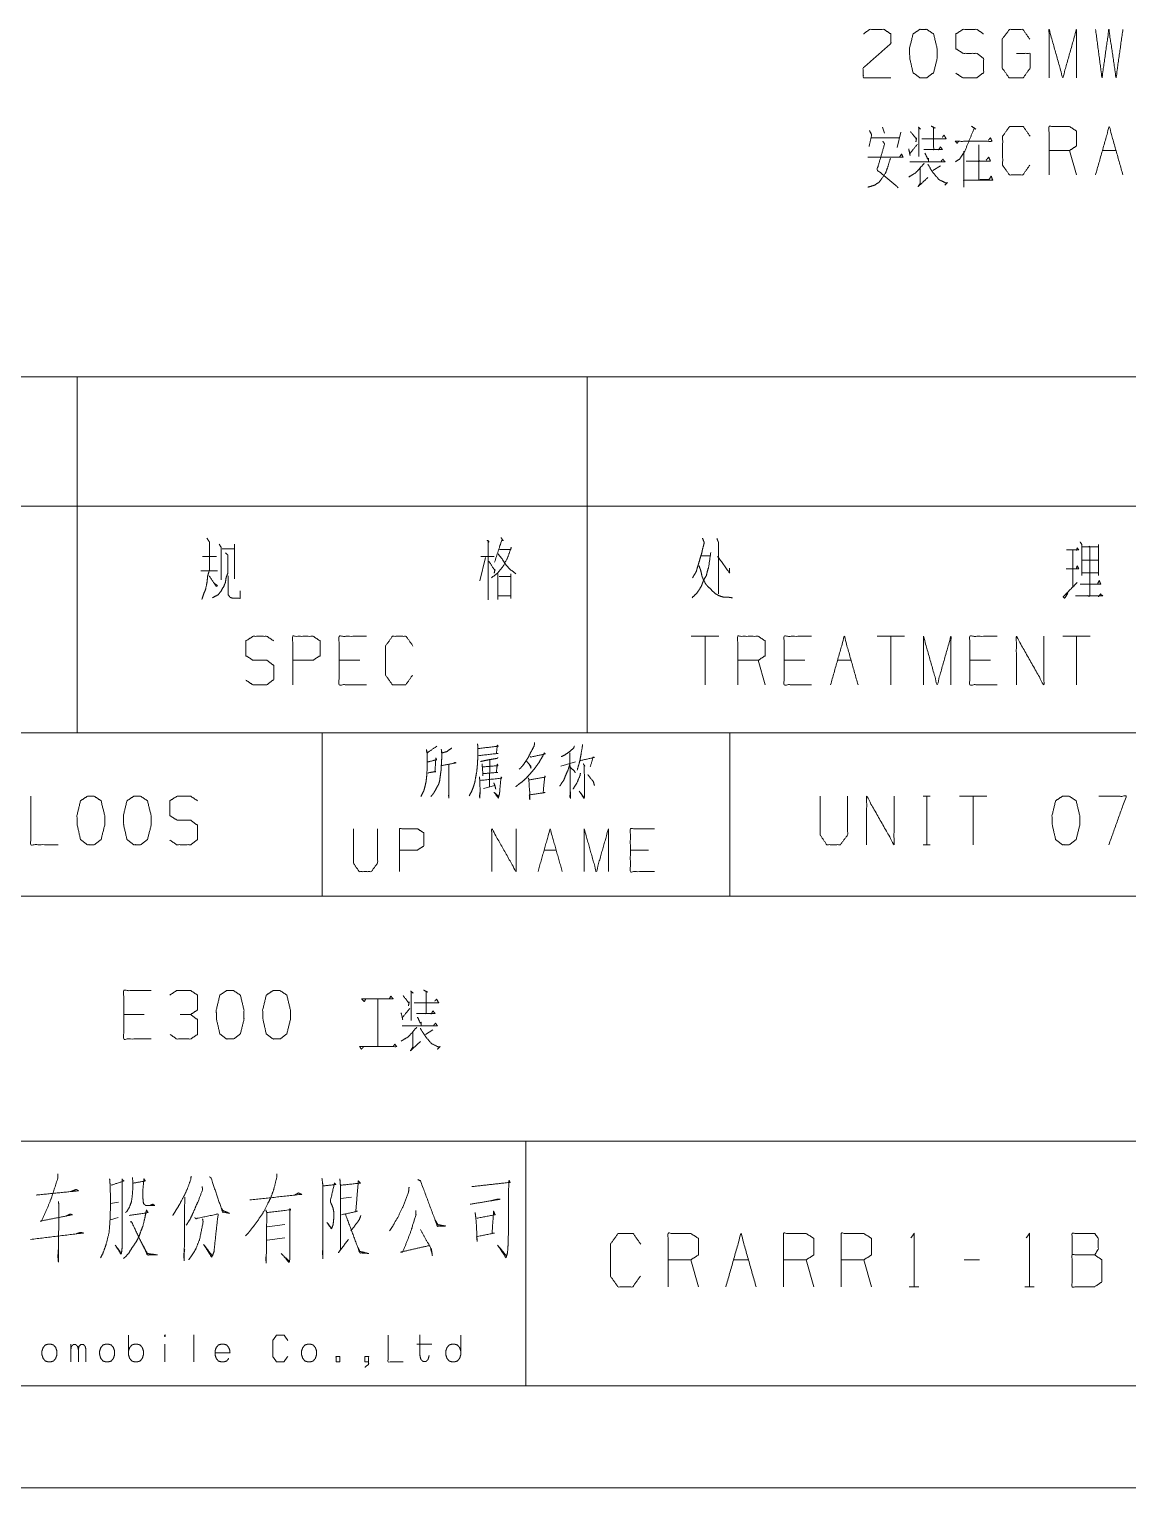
# Model space of a CAD drawing. Header units: millimetres. Extents: x 0 to 420, y 0 to 297.
# Drawn here: x 310.6 to 364.5, y 0 to 71.5 of the extents above; entities that cross this region are included whole.
import ezdxf

# ---------------------------------------------------------------- set-up
doc = ezdxf.new("R2010")
doc.units = ezdxf.units.MM
doc.layers.add('101', color=7, linetype='Continuous', true_color=0xffffff)

msp = doc.modelspace()

# ---------------------------------------------------------------- linework, layer by layer
at = {"layer": '101', "color": 72, "linetype": 'Continuous', "lineweight": 18}
for p, q in [((352.477, 66.7), (352.583, 66.4)), ((351.911, 66.175), (353.29, 66.175)), ((353.378, 66.45), (353.202, 65.7)), ((361.989, 64.35), (361.654, 65.55)), ((363.258, 65.55), (363.93, 65.55)), ((355.319, 64.8), (354.948, 64.575)), ((283, 54.463), (313, 54.463)), ((313, 54.463), (338, 54.463)), ((313, 54.463), (313, 48.113)), ((338, 54.463), (368, 54.463)), ((338, 54.463), (338, 48.113)), ((283, 48.113), (313, 48.113)), ((313, 48.113), (313, 37)), ((313, 48.113), (338, 48.113)), ((338, 48.113), (368, 48.113)), ((338, 48.113), (338, 37)), ((320.102, 46.025), (320.703, 46.025)), ((320.703, 46.25), (320.703, 44.55)), ((361.813, 45.95), (361.813, 44.125)), ((319.147, 45.65), (319.819, 45.65)), ((333.018, 45.6), (332.735, 44.45)), ((343.601, 45.675), (344.025, 45.675)), ((362.255, 45.475), (363.032, 45.475)), ((319.059, 44.95), (319.872, 44.95)), ((344.449, 41.737), (343.106, 41.737)), ((343.778, 41.737), (343.778, 39.362)), ((353.555, 41.737), (352.212, 41.737)), ((352.884, 41.737), (352.884, 39.362)), ((362.661, 41.737), (361.318, 41.737)), ((361.989, 41.737), (361.989, 39.362)), ((326.847, 40.563), (325.839, 40.563)), ((346.726, 39.362), (346.39, 40.563)), ((348.666, 40.563), (347.659, 40.563)), ((350.271, 40.563), (350.943, 40.563)), ((357.772, 40.563), (356.765, 40.563)), ((283, 37), (313, 37)), ((313, 37), (338, 37)), ((338, 37), (368, 37)), ((333.22, 35.666), (333.204, 34.364)), ((336.715, 35.379), (337.433, 35.578)), ((332.923, 34.275), (333.469, 34.43)), ((354.472, 33.9), (354.808, 33.9)), ((354.649, 33.9), (354.649, 31.525)), ((357.597, 33.9), (356.254, 33.9)), ((356.926, 33.9), (356.926, 31.525)), ((354.472, 31.525), (354.808, 31.525)), ((335.887, 31.261), (336.48, 31.261)), ((341.006, 31.261), (340.116, 31.261)), ((327.738, 23.975), (327.738, 21.625)), ((327.738, 23.95), (327.738, 21.625)), ((316.285, 23.2), (315.277, 23.2)), ((330.439, 22.45), (330.068, 22.225)), ((323.853, 14.454), (323.658, 14.35)), ((315.025, 14.005), (314.635, 13.936)), ((326.437, 14.247), (325.925, 14.178)), ((315, 13.246), (314.635, 13.143)), ((323.17, 12.901), (322.316, 12.798)), ((322.316, 12.142), (323.17, 12.246)), ((343.454, 9.847), (343.083, 11.172)), ((345.17, 11.172), (345.912, 11.172)), ((349.111, 9.847), (348.74, 11.172)), ((351.94, 9.847), (351.569, 11.172)), ((357.227, 11.172), (356.485, 11.172)), ((353.793, 9.847), (354.261, 9.847)), ((359.45, 9.847), (359.919, 9.847)), ((315.512, 6.519), (315.512, 7.485)), ((318.712, 7.499), (318.712, 6.174)), ((312.684, 6.174), (312.684, 7.043)), ((317.297, 7.043), (317.297, 6.174)), ((329.656, 7.043), (330.387, 7.043))]:
    msp.add_line(p, q, dxfattribs=at)
at = {"layer": '101', "color": 133, "linetype": 'Continuous', "lineweight": 18}
for p, q in [((235, 37), (415, 37)), ((325, 37), (325, 29)), ((345, 37), (345, 29)), ((235, 29), (415, 29)), ((285, 17), (394, 17)), ((335, 17), (335, 5)), ((25, 5), (415, 5)), ((235, 5), (415, 5)), ((0, 0), (420, 0))]:
    msp.add_line(p, q, dxfattribs=at)
at = {"layer": '101', "color": 72, "linetype": 'Continuous', "lineweight": 18}
for points, knots in [([(359.041, 70.313), (359.713, 70.313), (359.713, 69.588), (359.377, 69.113), (358.688, 69.113), (358.352, 69.588), (358.352, 71.012), (358.706, 71.488), (359.359, 71.488), (359.695, 71.012)], [0, 0, 0.103298, 0.214798, 0.304265, 0.410278, 0.499742, 0.718896, 0.809959, 0.910535, 1, 1]), ([(351.54, 71.263), (351.858, 71.488), (352.548, 71.488), (352.884, 71.263), (352.884, 70.788), (351.523, 69.588), (351.54, 69.113), (352.884, 69.113)], [0, 0, 0.069688, 0.192973, 0.265274, 0.350227, 0.674741, 0.759753, 1, 1]), ([(354.647, 69.113), (354.983, 69.363), (355.16, 70.063), (355.16, 70.538), (354.983, 71.263), (354.647, 71.488), (354.312, 71.488), (353.976, 71.263), (353.799, 70.538), (353.817, 70.063), (353.976, 69.363), (354.312, 69.113), (354.647, 69.113)], [0, 0, 0.067524, 0.183969, 0.260581, 0.380939, 0.446136, 0.500306, 0.565502, 0.685861, 0.762526, 0.878306, 0.94583, 1, 1]), ([(356.076, 69.338), (356.411, 69.113), (357.101, 69.113), (357.437, 69.363), (357.437, 70.063), (357.101, 70.313), (356.429, 70.313), (356.076, 70.538), (356.076, 71.263), (356.429, 71.488), (357.101, 71.488), (357.437, 71.263)], [0, 0, 0.068039, 0.184057, 0.254519, 0.372334, 0.442796, 0.555843, 0.62637, 0.748392, 0.81892, 0.931966, 1, 1]), ([(360.646, 69.113), (360.646, 71.488), (361.318, 69.113), (361.989, 71.488), (361.989, 69.113)], [0, 0, 0.245192, 0.500001, 0.754808, 1, 1]), ([(362.923, 71.488), (363.241, 69.113), (363.577, 71.488), (363.93, 69.113), (364.266, 71.488)], [0, 0, 0.249745, 0.499742, 0.750003, 1, 1]), ([(351.841, 66.525), (351.947, 66.325), (351.823, 65.75)], [0, 0, 0.277915, 1, 1]), ([(354.223, 66.7), (354.347, 66.6), (354.259, 66.675), (354.259, 65.25)], [0, 0, 0.093567, 0.161738, 1, 1]), ([(354.86, 66.75), (355.054, 66.65), (354.983, 66.675), (354.983, 65.6), (354.506, 65.6), (355.425, 65.6), (355.319, 65.725), (355.231, 65.575)], [0, 0, 0.07046, 0.094625, 0.441066, 0.594867, 0.891065, 0.943891, 1, 1]), ([(356.836, 66.75), (357.048, 66.6), (356.977, 66.65), (356.517, 65.525), (356.341, 65.25), (356.252, 65.125), (356.058, 65)], [0, 0, 0.114296, 0.152395, 0.687104, 0.830946, 0.898297, 1, 1]), ([(359.695, 64.825), (359.359, 64.35), (358.706, 64.35), (358.37, 64.825), (358.37, 66.25), (358.706, 66.725), (359.377, 66.725), (359.713, 66.25)], [0, 0, 0.114567, 0.243364, 0.357935, 0.638582, 0.753154, 0.885428, 1, 1]), ([(360.646, 64.35), (360.646, 66.725), (361.654, 66.725), (361.989, 66.5), (361.989, 65.775), (361.654, 65.55), (360.646, 65.55)], [0, 0, 0.400951, 0.571036, 0.639278, 0.761674, 0.829915, 1, 1]), ([(362.923, 64.35), (363.594, 66.725), (364.266, 64.35)], [0, 0, 0.499999, 1, 1]), ([(352.495, 66), (352.583, 65.875), (352.212, 64.6), (353.255, 63.725)], [0, 0, 0.053862, 0.521063, 1, 1]), ([(353.764, 65.625), (353.834, 65.3), (353.817, 65.4), (354.188, 65.85)], [0, 0, 0.326882, 0.426687, 1, 1]), ([(353.852, 66.475), (354.153, 66.1), (354.153, 66.175), (354.117, 65.975)], [0, 0, 0.633427, 0.732283, 1, 1]), ([(354.4, 66.125), (355.602, 66.125), (355.496, 66.3), (355.407, 66.2)], [0, 0, 0.780466, 0.913336, 1, 1]), ([(356.217, 66), (356.129, 65.9), (356.058, 66), (357.843, 66), (357.772, 66.175), (357.666, 66.05)], [0, 0, 0.055756, 0.106918, 0.852676, 0.931522, 1, 1]), ([(356.464, 65.525), (356.464, 63.75), (356.464, 64.1), (357.878, 64.1), (357.808, 64.3), (357.702, 64.125), (357.207, 64.125), (357.207, 65.825), (357.207, 65.025), (356.588, 65.025), (357.772, 65.025), (357.684, 65.225), (357.56, 65.075)], [0, 0, 0.193639, 0.231821, 0.386076, 0.409217, 0.43154, 0.485529, 0.670986, 0.758259, 0.825747, 0.954936, 0.97879, 1, 1]), ([(351.752, 65.225), (353.485, 65.225), (353.414, 65.375), (353.308, 65.225)], [0, 0, 0.832096, 0.911755, 1, 1]), ([(352.866, 65.175), (352.724, 64.7), (352.618, 64.425), (352.318, 64), (352.088, 63.85), (351.752, 63.75)], [0, 0, 0.256038, 0.408308, 0.677217, 0.81898, 1, 1]), ([(353.817, 65), (355.531, 65), (355.443, 65.125), (355.354, 65.025)], [0, 0, 0.856798, 0.933304, 1, 1]), ([(354.559, 65.425), (354.7, 65.125), (354.736, 65.175), (354.736, 65.025)], [0, 0, 0.61091, 0.723699, 1, 1]), ([(354.524, 64.925), (354.241, 64.6), (354.1, 64.45), (353.764, 64.25)], [0, 0, 0.419164, 0.619718, 1, 1]), ([(354.329, 64.675), (354.329, 63.95), (354.223, 63.775), (354.7, 64.225)], [0, 0, 0.457261, 0.586314, 1, 1]), ([(354.7, 64.875), (354.948, 64.475), (355.248, 64.125), (355.602, 63.95), (355.673, 63.975), (355.531, 63.85)], [0, 0, 0.295863, 0.586013, 0.834128, 0.881293, 1, 1]), ([(319.359, 46.55), (319.483, 46.35), (319.483, 45), (319.395, 44.7), (319.359, 44.375), (319.289, 44.025), (319.2, 43.825), (319.112, 43.55)], [0, 0, 0.076125, 0.513098, 0.614331, 0.720148, 0.835726, 0.906504, 1, 1]), ([(333.089, 46.45), (333.195, 46.35), (333.142, 46.425), (333.142, 43.525), (333.142, 45.65), (332.788, 45.65), (333.442, 45.65)], [0, 0, 0.023247, 0.037896, 0.500409, 0.839319, 0.895699, 1, 1]), ([(333.778, 46.575), (333.884, 46.425), (333.814, 46.45), (333.46, 45.375)], [0, 0, 0.132126, 0.186059, 1, 1]), ([(343.654, 46.55), (343.742, 46.325), (343.654, 46), (343.619, 45.825), (343.548, 45.6), (343.477, 45.35), (343.407, 45.125), (343.354, 44.925), (343.265, 44.775), (343.159, 44.6)], [0, 0, 0.116541, 0.278918, 0.364993, 0.478696, 0.603951, 0.71766, 0.817412, 0.901346, 1, 1]), ([(344.361, 46.525), (344.432, 46.35), (344.432, 43.825)], [0, 0, 0.06955, 1, 1]), ([(320.261, 45.825), (320.385, 45.725), (320.385, 44.85), (320.296, 44.6), (320.261, 44.375), (320.19, 44.2), (320.049, 43.95), (319.907, 43.775), (319.624, 43.625)], [0, 0, 0.062435, 0.405831, 0.509895, 0.599279, 0.673351, 0.786072, 0.874364, 1, 1]), ([(319.96, 46.25), (320.049, 46.1), (320.049, 44.5)], [0, 0, 0.098129, 1, 1]), ([(333.708, 46), (334.255, 46), (334.273, 46.1), (334.114, 45.625), (333.884, 45.175), (333.619, 44.85), (333.301, 44.6)], [0, 0, 0.220966, 0.26192, 0.463932, 0.667691, 0.836831, 1, 1]), ([(333.637, 45.775), (333.814, 45.55), (334.008, 45.25), (334.185, 45.05), (334.503, 44.8)], [0, 0, 0.21756, 0.48939, 0.692342, 1, 1]), ([(344.06, 45.85), (343.954, 45.125), (343.884, 44.9), (343.848, 44.725), (343.742, 44.55), (343.654, 44.35), (343.601, 44.2), (343.477, 44), (343.371, 43.85), (343.141, 43.625)], [0, 0, 0.296653, 0.392139, 0.46442, 0.547269, 0.635793, 0.700209, 0.795421, 0.869798, 1, 1]), ([(361.495, 45.975), (362.096, 45.975), (362.025, 46.075), (361.989, 45.95)], [0, 0, 0.704243, 0.847777, 1, 1]), ([(362.166, 46.375), (362.255, 46.225), (362.255, 44.725), (362.255, 44.85), (363.068, 44.85), (363.068, 44.725), (363.068, 46.225), (363.068, 46.125), (362.255, 46.125), (362.643, 46.125), (362.643, 43.725), (361.936, 43.725), (363.28, 43.725), (363.191, 43.775), (363.174, 43.825), (363.068, 43.675)], [0, 0, 0.016856, 0.162098, 0.174201, 0.252928, 0.265031, 0.410272, 0.419955, 0.498682, 0.536334, 0.76872, 0.837175, 0.967244, 0.977077, 0.982211, 1, 1]), ([(333.177, 45.425), (333.478, 44.95), (333.478, 45.025), (333.442, 44.825)], [0, 0, 0.668993, 0.75826, 1, 1]), ([(343.477, 45.2), (343.548, 45.025), (343.601, 44.825), (343.636, 44.65), (343.813, 44.3), (343.901, 44.2), (344.149, 43.95), (344.29, 43.825), (344.467, 43.725), (344.714, 43.65), (344.944, 43.65), (345.121, 43.625)], [0, 0, 0.075192, 0.15762, 0.228747, 0.384949, 0.438119, 0.578251, 0.653441, 0.734337, 0.837345, 0.928883, 1, 1]), ([(344.396, 45.65), (344.98, 44.85), (344.98, 45.075)], [0, 0, 0.814824, 1, 1]), ([(361.477, 45.05), (362.096, 45.05), (362.025, 45.2), (361.989, 45.075)], [0, 0, 0.676561, 0.857934, 1, 1]), ([(319.465, 44.7), (319.819, 44.175), (319.872, 44.225), (319.731, 44.325)], [0, 0, 0.720064, 0.802978, 1, 1]), ([(320.402, 44.7), (320.402, 43.775), (320.491, 43.65), (320.632, 43.6), (320.985, 43.6), (320.985, 43.975)], [0, 0, 0.472764, 0.551003, 0.627661, 0.808338, 1, 1]), ([(333.619, 44.8), (333.619, 43.55), (333.619, 43.725), (334.255, 43.725), (334.255, 43.6), (334.255, 44.8), (334.255, 44.675), (333.69, 44.675)], [0, 0, 0.306605, 0.34953, 0.505604, 0.536265, 0.830605, 0.861265, 1, 1]), ([(361.565, 43.85), (361.406, 43.6), (361.336, 43.675), (362.025, 44.375)], [0, 0, 0.214427, 0.289033, 1, 1]), ([(362.166, 44.3), (363.174, 44.3), (363.103, 44.475), (363.032, 44.325)], [0, 0, 0.739673, 0.878255, 1, 1]), ([(321.269, 39.588), (321.604, 39.362), (322.294, 39.362), (322.63, 39.613), (322.63, 40.313), (322.294, 40.563), (321.622, 40.563), (321.269, 40.788), (321.269, 41.513), (321.622, 41.737), (322.294, 41.737), (322.63, 41.513)], [0, 0, 0.068037, 0.184055, 0.25452, 0.372335, 0.4428, 0.555844, 0.626371, 0.748393, 0.81892, 0.931964, 1, 1]), ([(323.563, 39.362), (323.563, 41.737), (324.57, 41.737), (324.906, 41.513), (324.906, 40.788), (324.553, 40.563), (323.563, 40.563)], [0, 0, 0.401147, 0.571311, 0.639588, 0.762044, 0.832821, 1, 1]), ([(327.183, 39.362), (325.839, 39.362), (325.839, 41.737), (327.183, 41.737)], [0, 0, 0.26539, 0.73461, 1, 1]), ([(329.441, 39.838), (329.106, 39.362), (328.452, 39.362), (328.116, 39.838), (328.116, 41.263), (328.452, 41.737), (329.123, 41.737), (329.459, 41.263)], [0, 0, 0.114568, 0.243366, 0.357936, 0.638584, 0.753154, 0.885433, 1, 1]), ([(345.383, 39.362), (345.383, 41.737), (346.39, 41.737), (346.726, 41.513), (346.726, 40.788), (346.39, 40.563), (345.383, 40.563)], [0, 0, 0.400951, 0.571036, 0.639278, 0.761673, 0.829915, 1, 1]), ([(349.002, 39.362), (347.659, 39.362), (347.659, 41.737), (349.002, 41.737)], [0, 0, 0.26539, 0.73461, 1, 1]), ([(349.935, 39.362), (350.607, 41.737), (351.279, 39.362)], [0, 0, 0.499999, 1, 1]), ([(354.488, 39.362), (354.488, 41.737), (355.16, 39.362), (355.832, 41.737), (355.832, 39.362)], [0, 0, 0.245192, 0.500001, 0.754808, 1, 1]), ([(358.108, 39.362), (356.765, 39.362), (356.765, 41.737), (358.108, 41.737)], [0, 0, 0.26539, 0.73461, 1, 1]), ([(359.041, 39.362), (359.041, 41.737), (360.385, 39.362), (360.385, 41.737)], [0, 0, 0.317574, 0.682426, 1, 1]), ([(335.42, 36.527), (335.405, 36.373), (335.217, 36.02), (335.108, 35.799), (334.983, 35.6), (334.827, 35.379), (334.671, 35.225)], [0, 0, 0.101774, 0.363754, 0.525154, 0.678922, 0.85608, 1, 1]), ([(330.629, 36.351), (330.566, 36.307), (330.145, 36.02), (330.114, 36.196), (330.161, 36.02), (330.161, 35.446), (330.145, 35.092), (330.129, 34.849), (330.098, 34.606), (330.051, 34.386), (329.989, 34.165), (329.911, 34.01), (329.848, 33.878)], [0, 0, 0.024363, 0.186803, 0.243942, 0.302154, 0.485024, 0.597668, 0.675195, 0.753199, 0.825098, 0.89819, 0.953346, 1, 1]), ([(330.192, 35.026), (330.223, 35.048), (330.582, 35.114), (330.535, 35.092), (330.582, 35.777), (330.613, 35.688), (330.176, 35.578)], [0, 0, 0.022681, 0.239273, 0.269981, 0.676983, 0.732557, 1, 1]), ([(331.363, 36.262), (331.113, 36.086), (330.879, 36.02), (330.847, 36.196), (330.879, 35.931), (330.863, 35.666), (330.847, 35.379), (330.832, 35.136), (330.801, 34.916), (330.769, 34.673), (330.723, 34.496), (330.645, 34.364), (330.566, 34.209), (330.488, 34.077), (330.41, 33.966), (330.332, 33.878)], [0, 0, 0.096319, 0.172937, 0.229415, 0.313416, 0.396985, 0.487495, 0.564125, 0.634336, 0.711437, 0.768975, 0.817388, 0.871906, 0.920319, 0.962889, 1, 1]), ([(332.626, 36.461), (332.642, 36.262), (332.642, 35.909), (332.626, 35.578), (332.611, 35.357), (332.58, 35.07), (332.533, 34.827), (332.486, 34.562), (332.424, 34.364), (332.346, 34.165), (332.221, 33.922)], [0, 0, 0.076503, 0.212087, 0.33934, 0.424292, 0.535105, 0.630037, 0.733301, 0.813245, 0.895183, 1, 1]), ([(332.673, 36.24), (333.641, 36.351), (333.594, 36.395), (333.548, 35.998), (333.626, 35.998), (332.658, 35.887)], [0, 0, 0.39108, 0.416924, 0.577585, 0.60892, 1, 1]), ([(333.626, 35.799), (333.579, 35.755), (333.188, 35.688), (332.97, 35.644), (332.767, 35.6)], [0, 0, 0.07226, 0.516589, 0.766867, 1, 1]), ([(335.202, 35.843), (335.248, 35.821), (335.951, 35.975), (335.904, 36.02), (335.779, 35.799), (335.639, 35.556), (335.498, 35.357), (335.342, 35.158), (335.17, 34.96), (334.983, 34.761), (334.78, 34.584), (334.624, 34.474), (334.499, 34.364)], [0, 0, 0.017093, 0.254607, 0.275864, 0.359629, 0.452278, 0.53264, 0.616084, 0.70281, 0.792986, 0.881828, 0.944963, 1, 1]), ([(337.371, 36.351), (337.34, 36.262), (337.137, 36.086), (336.918, 35.931), (336.731, 35.843)], [0, 0, 0.111856, 0.433088, 0.752703, 1, 1]), ([(337.152, 36.02), (337.168, 34.275), (337.184, 33.79), (337.152, 33.878), (337.168, 34.077)], [0, 0, 0.691283, 0.883884, 0.921006, 1, 1]), ([(337.777, 36.439), (337.761, 36.329), (337.683, 35.865), (337.621, 35.556), (337.511, 35.181)], [0, 0, 0.086565, 0.451629, 0.696477, 1, 1]), ([(337.652, 35.644), (338.354, 35.799), (338.292, 35.821), (338.151, 35.335)], [0, 0, 0.557066, 0.608364, 1, 1]), ([(330.863, 35.401), (331.566, 35.534), (331.519, 35.556), (331.441, 35.512)], [0, 0, 0.834819, 0.895271, 1, 1]), ([(331.222, 35.446), (331.222, 33.812), (331.207, 33.922), (331.222, 34.099)], [0, 0, 0.849783, 0.907772, 1, 1]), ([(332.845, 35.49), (332.861, 35.335), (332.892, 34.894), (332.876, 35.004), (333.61, 35.07), (333.548, 35.07), (333.594, 35.468), (333.626, 35.401), (332.861, 35.335)], [0, 0, 0.056492, 0.217482, 0.258029, 0.525926, 0.548635, 0.694164, 0.720796, 1, 1]), ([(335.03, 35.6), (335.061, 35.578), (335.233, 35.379), (335.248, 35.269), (335.186, 35.423)], [0, 0, 0.066028, 0.519581, 0.712132, 1, 1]), ([(337.152, 35.468), (337.059, 35.181), (336.949, 34.938), (336.856, 34.695), (336.762, 34.562), (336.653, 34.386)], [0, 0, 0.251918, 0.474135, 0.691326, 0.826694, 1, 1]), ([(337.168, 35.313), (337.371, 35.136), (337.418, 35.048)], [0, 0, 0.729109, 1, 1]), ([(337.808, 35.49), (337.886, 35.379), (337.855, 35.401), (337.87, 34.231), (337.87, 33.944), (337.855, 33.79), (337.605, 34.143), (337.855, 33.834)], [0, 0, 0.051678, 0.066298, 0.513635, 0.623349, 0.682727, 0.848098, 1, 1]), ([(332.72, 34.849), (332.736, 34.651), (332.751, 34.143), (332.736, 33.812), (332.72, 33.9), (332.751, 34.121)], [0, 0, 0.147471, 0.523364, 0.768667, 0.835021, 1, 1]), ([(332.751, 34.673), (333.813, 34.783), (333.782, 34.849), (333.766, 34.739), (333.719, 34.231), (333.704, 34.032), (333.641, 33.812), (333.438, 34.099), (333.657, 33.878)], [0, 0, 0.374083, 0.399749, 0.43883, 0.61759, 0.687458, 0.767887, 0.891105, 1, 1]), ([(333.423, 34.562), (333.485, 34.386), (333.516, 34.253)], [0, 0, 0.579215, 1, 1]), ([(335.108, 34.805), (335.139, 34.739), (335.17, 34.187), (335.186, 34.121), (335.186, 33.723), (335.17, 33.9), (335.17, 33.966), (335.935, 34.077), (335.842, 34.077), (335.92, 34.894), (335.951, 34.849), (335.904, 34.827), (335.155, 34.695)], [0, 0, 0.018828, 0.160986, 0.178485, 0.280676, 0.326272, 0.343303, 0.542024, 0.566111, 0.777126, 0.791033, 0.804348, 1, 1]), ([(337.668, 35.026), (337.652, 34.916), (337.48, 34.518), (337.309, 34.253)], [0, 0, 0.129619, 0.632946, 1, 1]), ([(338.027, 34.96), (338.308, 34.606), (338.354, 34.43)], [0, 0, 0.711821, 1, 1]), ([(310.725, 33.9), (310.725, 31.525), (312.068, 31.525)], [0, 0, 0.638733, 1, 1]), ([(313.832, 31.525), (314.168, 31.775), (314.344, 32.475), (314.344, 32.95), (314.168, 33.675), (313.832, 33.9), (313.496, 33.9), (313.16, 33.675), (312.983, 32.95), (313.001, 32.475), (313.16, 31.775), (313.496, 31.525), (313.832, 31.525)], [0, 0, 0.067524, 0.183971, 0.260583, 0.380943, 0.446139, 0.500306, 0.565503, 0.685862, 0.762528, 0.878309, 0.945833, 1, 1]), ([(316.108, 31.525), (316.444, 31.775), (316.621, 32.475), (316.621, 32.95), (316.444, 33.675), (316.108, 33.9), (315.772, 33.9), (315.437, 33.675), (315.26, 32.95), (315.277, 32.475), (315.437, 31.775), (315.772, 31.525), (316.108, 31.525)], [0, 0, 0.067527, 0.183972, 0.260584, 0.380943, 0.446142, 0.500305, 0.565504, 0.685864, 0.762529, 0.87831, 0.945837, 1, 1]), ([(317.536, 31.75), (317.872, 31.525), (318.561, 31.525), (318.897, 31.775), (318.897, 32.475), (318.561, 32.725), (317.89, 32.725), (317.536, 32.95), (317.536, 33.675), (317.89, 33.9), (318.561, 33.9), (318.897, 33.675)], [0, 0, 0.068036, 0.184054, 0.25452, 0.372335, 0.4428, 0.555843, 0.626371, 0.748393, 0.81892, 0.931964, 1, 1]), ([(349.425, 33.9), (349.425, 32), (349.743, 31.525), (350.414, 31.525), (350.768, 32), (350.768, 33.9)], [0, 0, 0.337151, 0.438595, 0.557781, 0.662849, 1, 1]), ([(351.701, 31.525), (351.701, 33.9), (353.044, 31.525), (353.044, 33.9)], [0, 0, 0.317574, 0.682426, 1, 1]), ([(361.638, 31.525), (361.974, 31.775), (362.15, 32.475), (362.15, 32.95), (361.974, 33.675), (361.638, 33.9), (361.302, 33.9), (360.966, 33.675), (360.789, 32.95), (360.807, 32.475), (360.966, 31.775), (361.302, 31.525), (361.638, 31.525)], [0, 0, 0.067525, 0.183972, 0.260585, 0.380946, 0.446143, 0.500306, 0.565503, 0.685864, 0.76253, 0.878312, 0.945837, 1, 1]), ([(363.578, 31.525), (364.427, 33.9), (363.083, 33.9)], [0, 0, 0.652471, 1, 1]), ([(326.539, 32.299), (326.539, 30.621), (326.82, 30.202), (327.413, 30.202), (327.725, 30.621), (327.725, 32.299)], [0, 0, 0.337151, 0.438599, 0.557782, 0.662849, 1, 1]), ([(328.802, 30.202), (328.802, 32.299), (329.691, 32.299), (329.988, 32.1), (329.988, 31.46), (329.676, 31.261), (328.802, 31.261)], [0, 0, 0.401145, 0.571312, 0.639588, 0.762043, 0.832818, 1, 1]), ([(333.328, 30.202), (333.328, 32.299), (334.514, 30.202), (334.514, 32.299)], [0, 0, 0.317574, 0.682426, 1, 1]), ([(337.853, 30.202), (337.853, 32.299), (338.447, 30.202), (339.04, 32.299), (339.04, 30.202)], [0, 0, 0.245192, 0.5, 0.754808, 1, 1]), ([(341.303, 30.202), (340.116, 30.202), (340.116, 32.299), (341.303, 32.299)], [0, 0, 0.265389, 0.734611, 1, 1]), ([(316.621, 22), (315.277, 22), (315.277, 24.375), (316.621, 24.375)], [0, 0, 0.26539, 0.73461, 1, 1]), ([(318.561, 23.2), (318.897, 23.425), (318.897, 24.15), (318.561, 24.375), (317.872, 24.375), (317.536, 24.15)], [0, 0, 0.153877, 0.429853, 0.583729, 0.846124, 1, 1]), ([(320.661, 22), (320.997, 22.25), (321.174, 22.95), (321.174, 23.425), (320.997, 24.15), (320.661, 24.375), (320.325, 24.375), (319.99, 24.15), (319.813, 23.425), (319.83, 22.95), (319.99, 22.25), (320.325, 22), (320.661, 22)], [0, 0, 0.067524, 0.18397, 0.260582, 0.380941, 0.446138, 0.500304, 0.565503, 0.685862, 0.762527, 0.878307, 0.945834, 1, 1]), ([(322.938, 22), (323.273, 22.25), (323.45, 22.95), (323.45, 23.425), (323.273, 24.15), (322.938, 24.375), (322.602, 24.375), (322.266, 24.15), (322.089, 23.425), (322.107, 22.95), (322.266, 22.25), (322.602, 22), (322.938, 22)], [0, 0, 0.067524, 0.183971, 0.260583, 0.380943, 0.446139, 0.500306, 0.565503, 0.685862, 0.762528, 0.878309, 0.945833, 1, 1]), ([(329.343, 24.35), (329.467, 24.25), (329.378, 24.325), (329.378, 22.9)], [0, 0, 0.093584, 0.161763, 1, 1]), ([(329.979, 24.4), (330.174, 24.3), (330.103, 24.325), (330.103, 23.25), (329.626, 23.25), (330.545, 23.25), (330.439, 23.375), (330.35, 23.225)], [0, 0, 0.070461, 0.094626, 0.441068, 0.594864, 0.891063, 0.943894, 1, 1]), ([(327.155, 23.975), (327.066, 23.825), (326.943, 23.975), (328.48, 23.975), (328.374, 24.1), (328.286, 23.95)], [0, 0, 0.077577, 0.164213, 0.849384, 0.922428, 1, 1]), ([(328.972, 24.125), (329.272, 23.75), (329.272, 23.825), (329.237, 23.625)], [0, 0, 0.633416, 0.732279, 1, 1]), ([(329.52, 23.775), (330.722, 23.775), (330.615, 23.95), (330.527, 23.85)], [0, 0, 0.780467, 0.913345, 1, 1]), ([(317.554, 22.225), (317.872, 22), (318.561, 22), (318.897, 22.225), (318.897, 22.95), (318.561, 23.2), (318.049, 23.2)], [0, 0, 0.124118, 0.343685, 0.472445, 0.703377, 0.836734, 1, 1]), ([(328.883, 23.275), (328.954, 22.95), (328.936, 23.05), (329.308, 23.5)], [0, 0, 0.326892, 0.426697, 1, 1]), ([(329.679, 23.075), (329.82, 22.775), (329.855, 22.825), (329.855, 22.675)], [0, 0, 0.610907, 0.7237, 1, 1]), ([(329.643, 22.575), (329.361, 22.25), (329.219, 22.1), (328.883, 21.9)], [0, 0, 0.419158, 0.619708, 1, 1]), ([(328.936, 22.65), (330.651, 22.65), (330.562, 22.775), (330.474, 22.675)], [0, 0, 0.856806, 0.933309, 1, 1]), ([(329.449, 22.325), (329.449, 21.6), (329.343, 21.425), (329.82, 21.875)], [0, 0, 0.457248, 0.586306, 1, 1]), ([(329.82, 22.525), (330.068, 22.125), (330.368, 21.775), (330.722, 21.6), (330.792, 21.625), (330.651, 21.5)], [0, 0, 0.295854, 0.586004, 0.834119, 0.881284, 1, 1]), ([(327.031, 21.6), (326.925, 21.5), (326.854, 21.625), (328.657, 21.625), (328.569, 21.75), (328.48, 21.625)], [0, 0, 0.060772, 0.120652, 0.872346, 0.936173, 1, 1]), ([(312.05, 15.385), (312.05, 15.178), (311.733, 14.212), (311.513, 13.66), (311.245, 13.074), (311.196, 13.074), (312.757, 13.384), (312.66, 13.419), (312.44, 13.315)], [0, 0, 0.046524, 0.275032, 0.408545, 0.553501, 0.564465, 0.92219, 0.945453, 1, 1]), ([(314.586, 15.144), (314.61, 14.868), (314.635, 14.005), (314.61, 13.177), (314.561, 12.522), (314.415, 11.935), (314.269, 11.521), (314.147, 11.28)], [0, 0, 0.070329, 0.28934, 0.499598, 0.66644, 0.819873, 0.931329, 1, 1]), ([(314.659, 14.833), (315.293, 15.04), (315.196, 15.109), (315.196, 11.763), (315.171, 11.521), (315.147, 11.452), (314.854, 11.901), (315.147, 11.521)], [0, 0, 0.122094, 0.143965, 0.756447, 0.800872, 0.814266, 0.912285, 1, 1]), ([(315.708, 15.213), (315.732, 14.868), (315.708, 14.419), (315.659, 14.04), (315.561, 13.764), (315.439, 13.557), (315.366, 13.488)], [0, 0, 0.190955, 0.438946, 0.650198, 0.811822, 0.94447, 1, 1]), ([(315.757, 14.937), (316.342, 15.04), (316.269, 15.144), (316.22, 14.626), (316.22, 14.178), (316.244, 13.936), (316.366, 13.833), (316.805, 13.833), (316.708, 13.902), (316.537, 13.833)], [0, 0, 0.209703, 0.254415, 0.437769, 0.595975, 0.681595, 0.738019, 0.892888, 0.935041, 1, 1]), ([(318.585, 15.282), (318.561, 15.109), (318.39, 14.626), (318.219, 14.281), (318, 13.867), (317.829, 13.591), (317.683, 13.35)], [0, 0, 0.081145, 0.319756, 0.499049, 0.717311, 0.868474, 1, 1]), ([(319.488, 15.247), (319.561, 15.178), (320.122, 13.522), (320.463, 13.453), (320.146, 13.591), (320.049, 13.729)], [0, 0, 0.037082, 0.681737, 0.810185, 0.937687, 1, 1]), ([(322.779, 15.385), (322.779, 15.213), (322.633, 14.626), (322.487, 14.212), (322.34, 13.936), (322.072, 13.419), (321.682, 12.867), (321.414, 12.522), (321.243, 12.349)], [0, 0, 0.049752, 0.224095, 0.350741, 0.440842, 0.608969, 0.803946, 0.929998, 1, 1]), ([(324.998, 15.178), (325.047, 14.764), (325.047, 11.245), (325.023, 11.521), (325.047, 11.832)], [0, 0, 0.092137, 0.86992, 0.931161, 1, 1]), ([(325.876, 15.144), (325.901, 14.833), (325.901, 11.659), (325.803, 11.521), (326.291, 12.177)], [0, 0, 0.069653, 0.779472, 0.817267, 1, 1]), ([(325.925, 14.833), (326.876, 14.937), (326.779, 15.04), (326.657, 13.557), (326.73, 13.557), (325.949, 13.384)], [0, 0, 0.276542, 0.317649, 0.747834, 0.768982, 1, 1]), ([(329.705, 15.109), (329.827, 15.04), (330.656, 12.832), (331.046, 12.832), (330.681, 12.901), (330.534, 13.143)], [0, 0, 0.039541, 0.705114, 0.815247, 0.920312, 1, 1]), ([(332.338, 14.764), (334.216, 14.971), (334.168, 15.075), (334.143, 14.557), (334.143, 12.625), (334.119, 11.866), (334.094, 11.521), (334.046, 11.349), (334.021, 11.28), (333.607, 11.901), (334.021, 11.383)], [0, 0, 0.261649, 0.277493, 0.349233, 0.616764, 0.72192, 0.769813, 0.794637, 0.804771, 0.908172, 1, 1]), ([(310.977, 14.35), (313.05, 14.557), (312.952, 14.626), (312.684, 14.523)], [0, 0, 0.836554, 0.884532, 1, 1]), ([(319.122, 14.764), (319.146, 14.626), (318.927, 14.04), (318.829, 13.833), (318.683, 13.488), (318.536, 13.177), (318.341, 12.867)], [0, 0, 0.067376, 0.36846, 0.478481, 0.658656, 0.823687, 1, 1]), ([(321.462, 14.109), (323.999, 14.385), (323.853, 14.454)], [0, 0, 0.940373, 1, 1]), ([(325.071, 14.799), (325.681, 14.868), (325.608, 14.937), (325.413, 14.074), (325.413, 14.005), (325.462, 13.902), (325.535, 13.729), (325.584, 13.488), (325.584, 13.281), (325.559, 13.039), (325.535, 12.867), (325.462, 12.694), (325.242, 13.005), (325.462, 12.729)], [0, 0, 0.163216, 0.189965, 0.42515, 0.443501, 0.473931, 0.523766, 0.589292, 0.644345, 0.7089, 0.755234, 0.805069, 0.906205, 1, 1]), ([(329.266, 14.73), (329.241, 14.488), (328.973, 13.798), (328.729, 13.281), (328.485, 12.867), (328.315, 12.591)], [0, 0, 0.102841, 0.416511, 0.658903, 0.86249, 1, 1]), ([(312.074, 14.04), (312.099, 13.867), (312.074, 11.073), (312.05, 11.349), (312.074, 11.694)], [0, 0, 0.048504, 0.826565, 0.903707, 1, 1]), ([(315.537, 13.35), (316.464, 13.488), (316.391, 13.626), (316.318, 13.246), (316.22, 12.832), (316.122, 12.591), (316.025, 12.315), (315.878, 12.039), (315.683, 11.763), (315.537, 11.521), (315.391, 11.349), (315.269, 11.245)], [0, 0, 0.248088, 0.28944, 0.391759, 0.504363, 0.573317, 0.650816, 0.73352, 0.823008, 0.897766, 0.957654, 1, 1]), ([(318.268, 14.247), (318.244, 11.142), (318.219, 11.418), (318.268, 11.694)], [0, 0, 0.847819, 0.923473, 1, 1]), ([(322.243, 13.626), (322.292, 13.488), (322.267, 11.211), (322.267, 11.004), (322.243, 11.211), (322.267, 11.452)], [0, 0, 0.047497, 0.786427, 0.853598, 0.921235, 1, 1]), ([(322.292, 13.488), (323.414, 13.626), (323.414, 13.695), (323.462, 13.626), (323.414, 13.591), (323.414, 11.176), (323.389, 11.038), (322.999, 11.487), (323.389, 11.107)], [0, 0, 0.224398, 0.238094, 0.254868, 0.266729, 0.746112, 0.77393, 0.891944, 1, 1]), ([(329.607, 13.591), (329.607, 13.384), (329.388, 12.694), (329.412, 12.729), (329.193, 12.142), (328.949, 11.556), (328.851, 11.556), (330.217, 11.866)], [0, 0, 0.05545, 0.249412, 0.26073, 0.428483, 0.598637, 0.624772, 1, 1]), ([(332.265, 13.902), (333.729, 14.143), (333.582, 14.143), (333.314, 14.074)], [0, 0, 0.777945, 0.854701, 1, 1]), ([(315.586, 13.039), (315.659, 13.039), (316.439, 11.418), (316.927, 11.418), (316.439, 11.487), (316.147, 12.039)], [0, 0, 0.021039, 0.538448, 0.678706, 0.82036, 1, 1]), ([(319.146, 13.177), (319.17, 13.039), (319, 12.177), (318.805, 11.694), (318.634, 11.418), (318.463, 11.176)], [0, 0, 0.064861, 0.471802, 0.712904, 0.863112, 1, 1]), ([(318.756, 13.246), (318.829, 13.177), (318.878, 13.212), (319.902, 13.419), (319.756, 12.073), (319.707, 11.59), (319.634, 11.383), (319.585, 11.314), (319.195, 11.935), (319.609, 11.383)], [0, 0, 0.021075, 0.033595, 0.252602, 0.536206, 0.63793, 0.683936, 0.701643, 0.855333, 1, 1]), ([(326.145, 13.419), (326.852, 11.521), (327.291, 11.487), (326.852, 11.59), (326.754, 11.797)], [0, 0, 0.643821, 0.783835, 0.927246, 1, 1]), ([(326.901, 13.35), (326.828, 13.143), (326.413, 12.591)], [0, 0, 0.241282, 1, 1]), ([(332.509, 13.488), (332.558, 13.074), (332.607, 12.073), (332.582, 12.315), (333.46, 12.487), (333.338, 12.487), (333.411, 13.557), (333.485, 13.384), (332.582, 13.212)], [0, 0, 0.08584, 0.292105, 0.342087, 0.526357, 0.55147, 0.772215, 0.810799, 1, 1]), ([(310.708, 12.177), (313.294, 12.487), (313.172, 12.522), (312.952, 12.453)], [0, 0, 0.879479, 0.922284, 1, 1]), ([(329.827, 12.66), (330.363, 11.694), (330.412, 11.383), (330.315, 11.763)], [0, 0, 0.610117, 0.783655, 1, 1]), ([(340.606, 10.372), (340.235, 9.847), (339.513, 9.847), (339.142, 10.372), (339.142, 11.945), (339.513, 12.469), (340.254, 12.469), (340.625, 11.945)], [0, 0, 0.114569, 0.243366, 0.357935, 0.638584, 0.753153, 0.885431, 1, 1]), ([(341.971, 9.847), (341.971, 12.469), (343.083, 12.469), (343.454, 12.221), (343.454, 11.421), (343.083, 11.172), (341.971, 11.172)], [0, 0, 0.40095, 0.571035, 0.639277, 0.761673, 0.829915, 1, 1]), ([(347.628, 9.847), (347.628, 12.469), (348.74, 12.469), (349.111, 12.221), (349.111, 11.421), (348.74, 11.172), (347.628, 11.172)], [0, 0, 0.400953, 0.571035, 0.639278, 0.761675, 0.829917, 1, 1]), ([(350.457, 9.847), (350.457, 12.469), (351.569, 12.469), (351.94, 12.221), (351.94, 11.421), (351.569, 11.172), (350.457, 11.172)], [0, 0, 0.400953, 0.571035, 0.639278, 0.761675, 0.829917, 1, 1]), ([(353.871, 12.249), (354.027, 12.469), (354.027, 9.847)], [0, 0, 0.093489, 1, 1]), ([(359.528, 12.249), (359.684, 12.469), (359.684, 9.847)], [0, 0, 0.093489, 1, 1]), ([(361.772, 11.421), (361.772, 12.469), (362.884, 12.469), (363.06, 12.221), (363.06, 11.697), (362.884, 11.421), (361.772, 11.421), (361.772, 9.847), (362.864, 9.847), (363.235, 10.096), (363.235, 11.172), (362.884, 11.421)], [0, 0, 0.115917, 0.238847, 0.272469, 0.330428, 0.366584, 0.489513, 0.663389, 0.784162, 0.833485, 0.952453, 1, 1]), ([(317.297, 7.402), (317.317, 7.457), (317.297, 7.499), (317.278, 7.457), (317.297, 7.402)], [0, 0, 0.280627, 0.5, 0.719373, 1, 1]), ([(323.316, 6.436), (323.13, 6.174), (322.769, 6.174), (322.584, 6.436), (322.584, 7.223), (322.769, 7.485), (323.14, 7.485), (323.325, 7.223)], [0, 0, 0.114567, 0.24337, 0.357937, 0.638582, 0.753149, 0.885433, 1, 1]), ([(328.241, 7.485), (328.241, 6.174), (328.983, 6.174)], [0, 0, 0.638728, 1, 1]), ([(330.251, 6.491), (330.202, 6.298), (330.095, 6.188), (329.958, 6.188), (329.841, 6.298), (329.802, 6.491), (329.802, 7.499)], [0, 0, 0.107406, 0.190396, 0.26402, 0.350759, 0.456999, 1, 1]), ([(331.802, 7.485), (331.802, 6.519), (331.743, 6.34), (331.636, 6.215), (331.499, 6.174), (331.373, 6.174), (331.236, 6.215), (331.129, 6.34), (331.07, 6.519), (331.07, 6.712), (331.129, 6.878), (331.236, 7.002), (331.373, 7.043), (331.499, 7.043), (331.636, 7.002), (331.743, 6.878), (331.802, 6.712)], [0, 0, 0.286727, 0.342739, 0.39146, 0.433824, 0.471471, 0.513835, 0.562557, 0.618569, 0.675914, 0.728048, 0.77677, 0.819134, 0.856781, 0.899145, 0.947866, 1, 1]), ([(311.328, 6.34), (311.435, 6.215), (311.572, 6.174), (311.698, 6.174), (311.835, 6.215), (311.942, 6.34), (312.001, 6.519), (312.001, 6.712), (311.942, 6.878), (311.835, 7.002), (311.698, 7.043), (311.572, 7.043), (311.435, 7.002), (311.328, 6.878), (311.269, 6.712), (311.269, 6.519), (311.328, 6.34)], [0, 0, 0.063224, 0.118198, 0.167051, 0.222025, 0.285248, 0.357933, 0.432348, 0.5, 0.563224, 0.618198, 0.667051, 0.722025, 0.785248, 0.8529, 0.927315, 1, 1]), ([(312.684, 6.781), (312.713, 6.933), (312.81, 7.03), (312.918, 7.03), (313.015, 6.933), (313.054, 6.781), (313.054, 6.174)], [0, 0, 0.118877, 0.224452, 0.306993, 0.412569, 0.533091, 1, 1]), ([(313.054, 6.781), (313.084, 6.933), (313.181, 7.03), (313.298, 7.03), (313.386, 6.933), (313.425, 6.781), (313.425, 6.174)], [0, 0, 0.118605, 0.223938, 0.31376, 0.413913, 0.53416, 1, 1]), ([(314.156, 6.34), (314.264, 6.215), (314.4, 6.174), (314.527, 6.174), (314.664, 6.215), (314.771, 6.34), (314.83, 6.519), (314.83, 6.712), (314.771, 6.878), (314.664, 7.002), (314.527, 7.043), (314.4, 7.043), (314.264, 7.002), (314.156, 6.878), (314.098, 6.712), (314.098, 6.519), (314.156, 6.34)], [0, 0, 0.063224, 0.118198, 0.167051, 0.222025, 0.285248, 0.357933, 0.432348, 0.5, 0.563224, 0.618198, 0.667051, 0.722025, 0.785248, 0.8529, 0.927315, 1, 1]), ([(315.512, 6.519), (315.571, 6.34), (315.678, 6.215), (315.815, 6.174), (315.942, 6.174), (316.078, 6.215), (316.185, 6.34), (316.244, 6.519), (316.244, 6.712), (316.185, 6.878), (316.078, 7.002), (315.942, 7.043), (315.815, 7.043), (315.678, 7.002), (315.571, 6.878), (315.512, 6.712)], [0, 0, 0.078529, 0.146835, 0.206229, 0.25901, 0.318404, 0.38671, 0.465239, 0.545636, 0.618727, 0.687034, 0.746428, 0.799208, 0.858602, 0.926909, 1, 1]), ([(320.428, 6.34), (320.321, 6.215), (320.185, 6.174), (320.058, 6.174), (319.921, 6.215), (319.814, 6.34), (319.755, 6.519), (319.755, 6.712), (319.814, 6.878), (319.921, 7.002), (320.058, 7.043), (320.185, 7.043), (320.321, 7.002), (320.428, 6.878), (320.487, 6.712), (320.487, 6.616), (319.755, 6.616)], [0, 0, 0.053947, 0.100856, 0.142541, 0.189449, 0.243396, 0.305417, 0.368913, 0.426639, 0.480586, 0.527495, 0.56918, 0.616088, 0.670035, 0.727761, 0.759509, 1, 1]), ([(324.057, 6.34), (324.164, 6.215), (324.301, 6.174), (324.428, 6.174), (324.564, 6.215), (324.672, 6.34), (324.73, 6.519), (324.73, 6.712), (324.672, 6.878), (324.564, 7.002), (324.428, 7.043), (324.301, 7.043), (324.164, 7.002), (324.057, 6.878), (323.998, 6.712), (323.998, 6.519), (324.057, 6.34)], [0, 0, 0.063224, 0.118198, 0.167051, 0.222025, 0.285248, 0.357933, 0.432348, 0.5, 0.563224, 0.618198, 0.667051, 0.722025, 0.785248, 0.8529, 0.927315, 1, 1]), ([(325.686, 6.174), (325.871, 6.174), (325.871, 6.436), (325.686, 6.436), (325.686, 6.174)], [0, 0, 0.207087, 0.5, 0.707087, 1, 1]), ([(327.286, 6.174), (327.1, 6.174), (327.1, 6.436), (327.286, 6.436), (327.286, 6.05), (327.1, 5.912)], [0, 0, 0.148246, 0.357931, 0.506176, 0.815186, 1, 1])]:
    msp.add_open_spline(points, degree=1, knots=knots, dxfattribs=at)
for points in [[(335.591, 30.202), (336.184, 32.299), (336.777, 30.202)], [(344.799, 9.847), (345.541, 12.469), (346.282, 9.847)]]:
    msp.add_open_spline(points, degree=1, dxfattribs=at)

doc.saveas('drawing.dxf')
